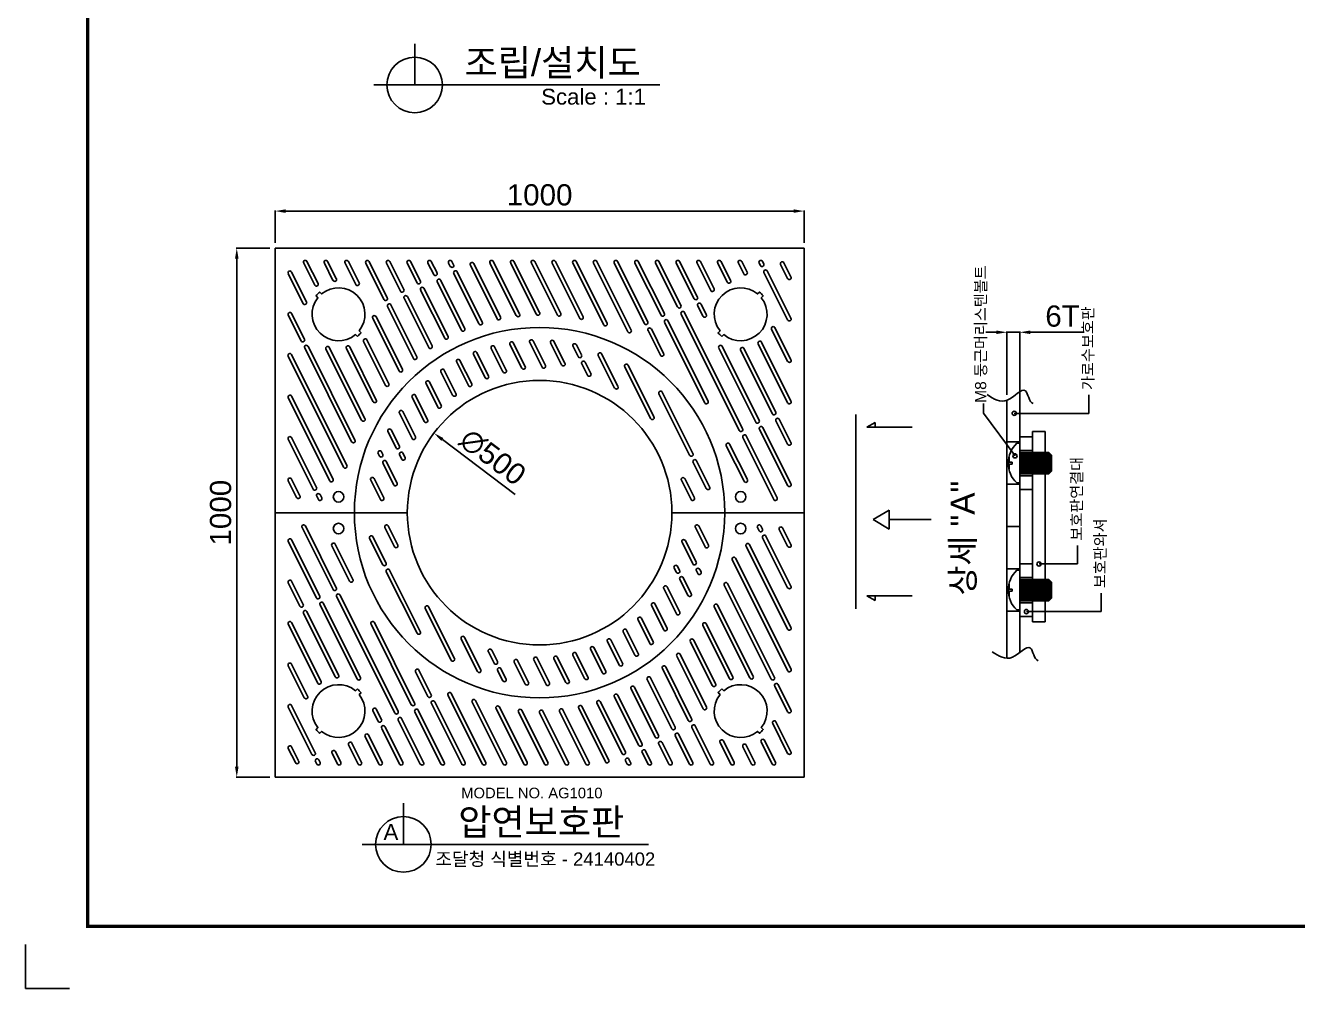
# Model space of a CAD drawing. Header units: millimetres. Extents: x 13624 to 18563, y -11589 to -8096.
# Drawn here: x 13624 to 16028, y -11589 to -9769 of the extents above; entities that cross this region are included whole.
import ezdxf
from ezdxf.enums import TextEntityAlignment as Align

# ---------------------------------------------------------------- set-up
doc = ezdxf.new("R2010")
doc.units = ezdxf.units.MM
for name, color, linetype in [('LAYOUT', 7, 'Continuous'), ('TEXT', 7, 'Continuous'), ('압연강', 40, 'Continuous')]:
    doc.layers.add(name, color=color, linetype=linetype)
doc.styles.get("Standard").update_dxf_attribs({"font": 'arial.ttf'})
doc.dimstyles.new('ISO-25', dxfattribs={"dimtxt": 40, "dimasz": 20, "dimexe": 1.25, "dimexo": 10, "dimgap": 10, "dimtad": 1, "dimdec": 0, "dimtxsty": 'Standard', "dimcen": 2.5, "dimclrd": 3, "dimclre": 3, "dimclrt": 3, "dimadec": 0, "dimazin": 0, "dimtfac": 1, "dimtdec": 0, "dimtmove": 0, "dimatfit": 3, "dimfxl": 0, "dimarcsym": 0})

# ---------------------------------------------------------------- blocks, each defined once
blk = doc.blocks.new('A$C36924EFD')
for p, q in [((0, 45), (0, -45)), ((0, 45), (6, 45)), ((6, -45), (6, 45)), ((0, -45), (6, -45))]:
    blk.add_line(p, q)
blk = doc.blocks.new('*D17')
at = {"color": 3, "lineweight": -2, "transparency": 16777216}
for p, q in [((15459.1, -10348.6), (15439.1, -10348.6)), ((15479.1, -10467.1), (15479.1, -10347.3)), ((15479.1, -10348.6), (15503.1, -10348.6)), ((15503.1, -10467.1), (15503.1, -10347.3)), ((15523.1, -10348.6), (15625.1, -10348.6))]:
    blk.add_line(p, q, dxfattribs=at)
at = {"color": 3, "transparency": 16777216}
for points in [[(15459.1, -10345.2), (15459.1, -10351.9), (15479.1, -10348.6)], [(15523.1, -10345.2), (15523.1, -10351.9), (15503.1, -10348.6)]]:
    blk.add_solid(points, dxfattribs=at)
at = {"layer": 'Defpoints', "color": 0, "transparency": 16777216}
for p in [(15503.1, -10348.6), (15479.1, -10477.1), (15503.1, -10477.1)]:
    blk.add_point(p, dxfattribs=at)
at = {"color": 3, "transparency": 16777216, "insert": (15584.1, -10318.2), "char_height": 40, "attachment_point": 5}
blk.add_mtext('6T', dxfattribs=at)
blk = doc.blocks.new('A$C5731754A')
at = {"color": 1}
for p, q in [((-37.5, 0), (-37.5, 5.7)), ((-37.5, 0), (37.5, 0)), ((-20, 0), (-20, -55)), ((-20, 0), (20, 0)), ((-11.2, 19.7), (-11.2, 20.5)), ((-1.9, 19.7), (-11.2, 19.7)), ((-1.9, 19.7), (-1.9, 14.1)), ((-1.9, 14.1), (1.9, 14.1)), ((1.9, 19.7), (1.9, 14.1)), ((1.9, 19.7), (11.2, 19.7)), ((11.2, 19.7), (11.2, 20.5)), ((20, -55), (20, 0)), ((37.5, 0), (37.5, 5.7)), ((-20, -2.5), (20, -2.5)), ((-20, -5), (20, -5)), ((-20, -7.5), (20, -7.5)), ((-20, -7.5), (20, -7.5)), ((-20, -10), (20, -10)), ((-20, -12.5), (20, -12.5)), ((-20, -12.5), (20, -12.5)), ((-20, -15), (20, -15)), ((-20, -17.5), (20, -17.5)), ((-20, -17.5), (20, -17.5)), ((-20, -20), (20, -20)), ((-20, -22.5), (20, -22.5)), ((-20, -22.5), (20, -22.5)), ((-20, -25), (20, -25)), ((-20, -27.5), (20, -27.5)), ((-20, -27.5), (20, -27.5)), ((-20, -30), (20, -30)), ((-20, -32.5), (20, -32.5)), ((-20, -35), (20, -35)), ((-20, -37.5), (20, -37.5)), ((-20, -40), (20, -40)), ((-20, -42.5), (20, -42.5)), ((-20, -45), (20, -45)), ((-20, -47.5), (20, -47.5)), ((-20, -50), (20, -50)), ((-20, -52.5), (20, -52.5)), ((-15, -60), (-20, -55)), ((-20, -55), (20, -55)), ((-17.5, -57.5), (17.5, -57.5)), ((-15, -60), (15, -60)), ((20, -55), (15, -60))]:
    blk.add_line(p, q, dxfattribs=at)
blk.add_arc((0, -30.4), 52, 43.8928, 136.1072, dxfattribs=at)
blk = doc.blocks.new('*D27')
at = {"color": 3, "lineweight": -2, "transparency": 16777216}
blk.add_line((14549.7, -10654.9), (14411.9, -10551.1), dxfattribs=at)
at = {"color": 3, "transparency": 16777216}
blk.add_solid([(14414, -10548.5), (14409.9, -10553.8), (14396, -10539.1)], dxfattribs=at)
at = {"layer": 'Defpoints', "color": 0, "transparency": 16777216}
for p in [(14396, -10539.1), (14795.4, -10839.9)]:
    blk.add_point(p, dxfattribs=at)
at = {"color": 3, "transparency": 16777216, "insert": (14507.1, -10584.7), "char_height": 40, "attachment_point": 5, "rotation": 323.0199}
blk.add_mtext('∅500', dxfattribs=at)
blk = doc.blocks.new('*D28')
at = {"color": 3, "lineweight": -2, "transparency": 16777216}
for p, q in [((14095.7, -10179.5), (14095.7, -10118.3)), ((14115.7, -10119.5), (15075.7, -10119.5)), ((15095.7, -10179.5), (15095.7, -10118.3))]:
    blk.add_line(p, q, dxfattribs=at)
at = {"color": 3, "transparency": 16777216}
for points in [[(14115.7, -10116.2), (14115.7, -10122.9), (14095.7, -10119.5)], [(15075.7, -10116.2), (15075.7, -10122.9), (15095.7, -10119.5)]]:
    blk.add_solid(points, dxfattribs=at)
at = {"layer": 'Defpoints', "color": 0, "transparency": 16777216}
for p in [(15095.7, -10119.5), (14095.7, -10189.5), (15095.7, -10189.5)]:
    blk.add_point(p, dxfattribs=at)
at = {"color": 3, "transparency": 16777216, "insert": (14595.7, -10089.1), "char_height": 40, "attachment_point": 5}
blk.add_mtext('1000', dxfattribs=at)
blk = doc.blocks.new('*D29')
at = {"color": 3, "lineweight": -2, "transparency": 16777216}
for p, q in [((14085.7, -10189.5), (14022.1, -10189.5)), ((14023.3, -10209.5), (14023.3, -11169.5)), ((14085.7, -11189.5), (14022.1, -11189.5))]:
    blk.add_line(p, q, dxfattribs=at)
at = {"color": 3, "transparency": 16777216}
for points in [[(14020, -10209.5), (14026.7, -10209.5), (14023.3, -10189.5)], [(14020, -11169.5), (14026.7, -11169.5), (14023.3, -11189.5)]]:
    blk.add_solid(points, dxfattribs=at)
at = {"layer": 'Defpoints', "color": 0, "transparency": 16777216}
for p in [(14095.7, -10189.5), (14023.3, -11189.5), (14095.7, -11189.5)]:
    blk.add_point(p, dxfattribs=at)
at = {"color": 3, "transparency": 16777216, "insert": (13992.9, -10689.5), "char_height": 40, "attachment_point": 5, "rotation": 90}
blk.add_mtext('1000', dxfattribs=at)
blk = doc.blocks.new('AG1010')
for p, q in [((13428.1, -10039.9), (12428.1, -10039.9)), ((12428.1, -10039.9), (12428.1, -10539.9)), ((13428.1, -10539.9), (13428.1, -10039.9)), ((12428.1, -10539.9), (12428.1, -11039.9)), ((12428.1, -10539.9), (12678.1, -10539.9)), ((13178.1, -10539.9), (13428.1, -10539.9)), ((13428.1, -11039.9), (13428.1, -10539.9)), ((12428.1, -11039.9), (13428.1, -11039.9))]:
    blk.add_line(p, q)
for points in [[(12583.7, -10206.8, 0.045549), (12590.7, -10199.7), (12587.1, -10196.2, 0.904534), (12516.1, -10126.5), (12512.5, -10123, 0.045549), (12505.5, -10130.2), (12509.1, -10133.7, 0.904534), (12580.1, -10203.3)], [(13272.5, -10206.8, -0.045549), (13265.5, -10199.7), (13269.1, -10196.2, -0.904534), (13340.1, -10126.5), (13343.7, -10123, -0.045549), (13350.7, -10130.2), (13347.1, -10133.7, -0.904534), (13276.1, -10203.3)], [(12583.7, -10873, -0.045549), (12590.7, -10880.2), (12587.1, -10883.7, -0.904534), (12516.1, -10953.3), (12512.5, -10956.8, -0.045549), (12505.5, -10949.7), (12509.1, -10946.2, -0.904534), (12580.1, -10876.5)], [(13272.5, -10873, 0.045549), (13265.5, -10880.2), (13269.1, -10883.7, 0.904534), (13340.1, -10953.3), (13343.7, -10956.8, 0.045549), (13350.7, -10949.7), (13347.1, -10946.2, 0.904534), (13276.1, -10876.5)]]:
    blk.add_lwpolyline(points, format="xyb", close=True)
for centre in [(12548.1, -10509.9), (13308.1, -10509.9), (12548.1, -10569.9), (13308.1, -10569.9)]:
    blk.add_circle(centre, 10)
for radius, start, end in [(350, 0, 180), (250, 0, 180), (350, 180, 0), (250, 180, 0)]:
    blk.add_arc((12928.1, -10539.9), radius, start, end)
at = {"layer": '압연강'}
for p, q in [((12503, -10109.8), (12482.2, -10068.1)), ((12509.3, -10106.7), (12488.4, -10064.9)), ((12537.6, -10100.8), (12521.3, -10068.1)), ((12543.9, -10097.6), (12527.5, -10064.9)), ((12580.7, -10108.7), (12560.4, -10068.1)), ((12587, -10105.6), (12566.7, -10064.9)), ((12634, -10137), (12599.5, -10068.1)), ((12640.3, -10133.8), (12605.8, -10064.9)), ((12665.3, -10121.3), (12638.7, -10068.1)), ((12671.6, -10118.2), (12644.9, -10064.9)), ((12696.6, -10105.7), (12677.8, -10068.1)), ((12702.9, -10102.5), (12684.1, -10064.9)), ((12727.9, -10090), (12716.9, -10068.1)), ((12734.2, -10086.9), (12723.2, -10064.9)), ((12759.2, -10074.4), (12756.1, -10068.1)), ((12765.5, -10071.2), (12762.3, -10064.9)), ((12848, -10173.6), (12797.2, -10072.1)), ((12854.2, -10170.5), (12803.5, -10069)), ((12884.1, -10167.5), (12834.3, -10068.1)), ((12890.3, -10164.4), (12840.6, -10064.9)), ((12921.9, -10165), (12873.5, -10068.1)), ((12928.2, -10161.8), (12879.7, -10064.9)), ((12961.8, -10166.4), (12912.6, -10068.1)), ((12968.1, -10163.3), (12918.9, -10064.9)), ((13004, -10172.7), (12951.7, -10068.1)), ((13010.3, -10169.6), (12958, -10064.9)), ((13049.4, -10185.1), (12990.9, -10068.1)), ((13055.6, -10181.9), (12997.1, -10064.9)), ((13095, -10198.1), (13030, -10068.1)), ((13101.3, -10195), (13036.3, -10064.9)), ((13126.3, -10182.4), (13069.1, -10068.1)), ((13132.6, -10179.3), (13075.4, -10064.9)), ((13157.6, -10166.8), (13108.3, -10068.1)), ((13163.9, -10163.6), (13114.5, -10064.9)), ((13188.9, -10151.1), (13147.4, -10068.1)), ((13195.2, -10148), (13153.6, -10064.9)), ((13220.2, -10135.5), (13186.5, -10068.1)), ((13226.5, -10132.3), (13192.8, -10064.9)), ((13251.5, -10119.8), (13225.6, -10068.1)), ((13257.8, -10116.7), (13231.9, -10064.9)), ((13282.8, -10104.2), (13264.8, -10068.1)), ((13289.1, -10101), (13271, -10064.9)), ((13314.1, -10088.5), (13303.9, -10068.1)), ((13320.4, -10085.4), (13310.2, -10064.9)), ((13345.4, -10072.9), (13343, -10068.1)), ((13351.7, -10069.7), (13349.3, -10064.9)), ((13396.8, -10097.4), (13383.5, -10070.6)), ((13403.1, -10094.2), (13389.7, -10067.5)), ((12481.2, -10144.5), (12453.1, -10088.2)), ((12487.5, -10141.4), (12459.4, -10085.1)), ((12813.5, -10182.9), (12765.9, -10087.8)), ((12819.7, -10179.7), (12772.2, -10084.6)), ((13396.8, -10175.6), (13352.2, -10086.3)), ((13403.1, -10172.5), (13358.4, -10083.1)), ((12748.9, -10210.3), (12703.3, -10119.1)), ((12755.2, -10207.2), (12709.6, -10115.9)), ((12780.5, -10195.2), (12734.6, -10103.4)), ((12786.8, -10192.1), (12740.9, -10100.3)), ((12718.6, -10227.9), (12672, -10134.7)), ((12724.9, -10224.8), (12678.3, -10131.6)), ((13243.1, -10165.6), (13233.2, -10145.8)), ((12477.5, -10215.2), (12453.1, -10166.5)), ((12483.7, -10212.1), (12459.4, -10163.3)), ((12668.7, -10269.1), (12618.9, -10169.4)), ((12689.8, -10248.5), (12640.7, -10150.4)), ((12696, -10245.4), (12647, -10147.3)), ((13305.6, -10384.4), (13195.6, -10164.5)), ((13311.8, -10381.3), (13201.9, -10161.4)), ((13236.8, -10168.7), (13226.9, -10148.9)), ((12662.5, -10272.2), (12612.6, -10172.5)), ((13162.5, -10239.2), (13139.3, -10192.7)), ((13240.4, -10332.3), (13164.3, -10180.2)), ((13246.6, -10329.2), (13170.6, -10177.1)), ((13396.8, -10253.9), (13366.6, -10193.3)), ((13403.1, -10250.8), (13372.8, -10190.2)), ((12636.9, -10299.3), (12595.5, -10216.4)), ((12643.2, -10296.1), (12601.7, -10213.3)), ((12932.8, -10265), (12909.5, -10218.3)), ((12939, -10261.8), (12915.7, -10215.2)), ((12976, -10257.6), (12955.3, -10216.1)), ((13156.3, -10242.3), (13133, -10195.8)), ((13403.1, -10329), (13347.4, -10217.7)), ((12563.9, -10450.6), (12459.1, -10241.2)), ((12572.8, -10405.9), (12484.2, -10228.6)), ((12579.1, -10402.8), (12490.4, -10225.5)), ((12591.6, -10365.3), (12524.3, -10230.6)), ((12597.9, -10362.2), (12530.6, -10227.5)), ((12613.2, -10330.1), (12562.9, -10229.5)), ((12619.4, -10327), (12569.2, -10226.4)), ((12825.3, -10284.8), (12803.2, -10240.5)), ((12831.6, -10281.7), (12809.4, -10237.4)), ((12858.9, -10273.8), (12836.7, -10229.4)), ((12865.2, -10270.6), (12843, -10226.3)), ((12894.7, -10267), (12872.1, -10221.9)), ((12900.9, -10263.8), (12878.4, -10218.7)), ((12969.8, -10260.7), (12949, -10219.2)), ((13001.1, -10245), (12991.4, -10225.6)), ((13007.4, -10241.9), (12997.6, -10222.4)), ((13076.1, -10301.1), (13045.4, -10239.7)), ((13336.9, -10368.8), (13266.8, -10228.7)), ((13343.1, -10365.6), (13273.1, -10225.5)), ((13368.2, -10353.1), (13308, -10232.8)), ((13374.4, -10350), (13314.3, -10229.6)), ((13396.8, -10332.2), (13341.2, -10220.9)), ((12557.6, -10453.8), (12452.9, -10244.3)), ((12793.7, -10299.8), (12771.4, -10255.2)), ((12799.9, -10296.6), (12777.6, -10252.1)), ((13018.7, -10280.3), (13007.8, -10258.5)), ((13025, -10277.1), (13014.1, -10255.3)), ((13069.8, -10304.3), (13039.1, -10242.8)), ((13137.9, -10362.1), (13089, -10264.3)), ((13144.2, -10359), (13095.3, -10261.2)), ((12763.7, -10318.1), (12741.5, -10273.8)), ((12769.9, -10314.9), (12747.8, -10270.7)), ((12735.8, -10340.5), (12713.5, -10295.9)), ((12742.1, -10337.4), (12719.7, -10292.7)), ((13217.9, -10428.2), (13159.8, -10312)), ((12531.5, -10479.8), (12453.1, -10323)), ((12537.8, -10476.7), (12459.4, -10319.9)), ((12710.1, -10367.5), (12687.2, -10321.7)), ((12716.4, -10364.4), (12693.5, -10318.6)), ((13211.7, -10431.4), (13153.5, -10315.2)), ((12687.1, -10399.7), (12663.1, -10351.7)), ((12693.4, -10396.6), (12669.4, -10348.6)), ((12656.7, -10417.2), (12641.5, -10386.7)), ((12663, -10414.1), (12647.7, -10383.6)), ((13396.8, -10488.7), (13343.6, -10382.2)), ((13403.1, -10485.6), (13349.8, -10379)), ((13396.8, -10410.4), (13374.9, -10366.5)), ((13403.1, -10407.3), (13381.1, -10363.4)), ((12500.2, -10495.5), (12453.1, -10401.2)), ((12506.5, -10492.3), (12459.4, -10398.1)), ((13320.8, -10477.5), (13287.2, -10410.4)), ((13370.8, -10514.9), (13312.3, -10397.8)), ((13377.1, -10511.8), (13318.5, -10394.7)), ((12625.4, -10432.9), (12623, -10428)), ((12631.7, -10429.7), (12629.2, -10424.8)), ((12667.4, -10438.6), (12663.4, -10430.6)), ((12673.7, -10435.5), (12669.7, -10427.5)), ((13314.5, -10480.6), (13281, -10413.5)), ((12652.6, -10487.2), (12632.1, -10446.3)), ((12658.8, -10484), (12638.4, -10443.2)), ((13243.2, -10494.4), (13218.4, -10444.8)), ((13249.4, -10491.3), (13224.6, -10441.7)), ((12468.9, -10511.1), (12453.1, -10479.5)), ((12475.2, -10508), (12459.4, -10476.4)), ((12627.3, -10514.9), (12609, -10478.3)), ((12633.6, -10511.8), (12615.3, -10475.1)), ((13214.3, -10514.9), (13196.2, -10478.7)), ((13220.6, -10511.8), (13202.5, -10475.6)), ((12516.2, -10511.8), (12513.2, -10505.8)), ((12509.9, -10514.9), (12506.9, -10508.9)), ((12479.1, -10568.1), (12537.7, -10685.1)), ((12485.4, -10564.9), (12543.9, -10682)), ((12635.6, -10568.1), (12653.7, -10604.2)), ((12641.9, -10564.9), (12660, -10601.1)), ((13222.6, -10568.1), (13240.9, -10604.7)), ((13228.9, -10564.9), (13247.2, -10601.6)), ((13340, -10568.1), (13343, -10574.1)), ((13346.3, -10564.9), (13349.3, -10570.9)), ((13381, -10571.8), (13396.8, -10603.5)), ((13387.3, -10568.7), (13403.1, -10600.3)), ((12453.1, -10594.3), (12506.4, -10700.8)), ((12459.4, -10591.2), (12512.6, -10697.7)), ((12535.4, -10602.4), (12569, -10669.5)), ((12541.7, -10599.2), (12575.2, -10666.4)), ((12606.8, -10588.6), (12631.6, -10638.2)), ((12613, -10585.4), (12637.8, -10635.1)), ((13197.4, -10595.8), (13217.8, -10636.7)), ((13203.6, -10592.7), (13224.1, -10633.6)), ((13318.4, -10603.1), (13396.8, -10760)), ((13324.7, -10600), (13403.1, -10756.9)), ((13349.7, -10587.5), (13396.8, -10681.7)), ((13356, -10584.4), (13403.1, -10678.6)), ((13298.6, -10626.1), (13403.3, -10835.5)), ((12644.5, -10648.5), (12702.6, -10764.7)), ((13182.5, -10644.4), (13186.5, -10652.3)), ((13188.8, -10641.2), (13192.7, -10649.2)), ((13224.5, -10650.1), (13226.9, -10655)), ((13230.8, -10647), (13233.2, -10651.9)), ((13292.3, -10629.2), (13397, -10838.7)), ((12453.1, -10672.5), (12475, -10716.4)), ((12459.4, -10669.4), (12481.3, -10713.3)), ((12638.3, -10651.6), (12696.4, -10767.8)), ((13193.2, -10665.8), (13208.5, -10696.3)), ((13199.5, -10662.6), (13214.7, -10693.1)), ((13283.4, -10673.9), (13372, -10851.2)), ((12544.4, -10698.6), (12654.3, -10918.4)), ((12550.6, -10695.4), (12660.6, -10915.3)), ((13162.8, -10683.2), (13186.8, -10731.2)), ((13169.1, -10680.1), (13193.1, -10728.1)), ((13277.1, -10677.1), (13365.7, -10854.3)), ((12513.1, -10714.2), (12583.1, -10854.3)), ((12519.3, -10711.1), (12589.4, -10851.2)), ((12712, -10720.8), (12760.9, -10818.6)), ((12718.3, -10717.7), (12767.2, -10815.5)), ((13139.8, -10715.5), (13162.7, -10761.3)), ((13146, -10712.3), (13168.9, -10758.1)), ((13258.3, -10717.7), (13325.6, -10852.3)), ((13264.5, -10714.6), (13331.9, -10849.2)), ((12481.8, -10729.9), (12541.9, -10850.2)), ((12488, -10726.7), (12548.2, -10847.1)), ((12615.8, -10747.5), (12691.9, -10899.7)), ((13114.1, -10742.4), (13136.5, -10787.1)), ((13120.4, -10739.3), (13142.7, -10784)), ((12453.1, -10750.8), (12508.7, -10862.1)), ((12459.4, -10747.7), (12515, -10859)), ((12609.5, -10750.7), (12685.6, -10902.8)), ((13086.2, -10764.9), (13108.4, -10809.2)), ((13092.5, -10761.8), (13114.6, -10806.1)), ((13236.8, -10752.9), (13287, -10853.4)), ((13243, -10749.8), (13293.3, -10850.3)), ((12780.1, -10778.7), (12810.8, -10840.2)), ((12786.4, -10775.6), (12817.1, -10837)), ((13030.9, -10795), (13053, -10839.3)), ((13056.3, -10783.2), (13078.5, -10827.8)), ((13062.5, -10780.1), (13084.8, -10824.6)), ((13213, -10783.7), (13254.4, -10866.5)), ((13219.3, -10780.6), (13260.7, -10863.4)), ((12831.2, -10802.7), (12842.1, -10824.5)), ((12837.5, -10799.6), (12848.4, -10821.4)), ((12886.4, -10819.2), (12907.2, -10860.7)), ((12917.1, -10818), (12940.5, -10864.7)), ((12923.4, -10814.9), (12946.7, -10861.6)), ((12955.3, -10816), (12977.8, -10861.1)), ((12961.5, -10812.9), (12984.1, -10858)), ((12991, -10809.2), (13013.2, -10853.6)), ((12997.3, -10806.1), (13019.4, -10850.5)), ((13024.6, -10798.1), (13046.8, -10842.5)), ((13187.4, -10810.8), (13237.3, -10910.5)), ((13193.7, -10807.6), (13243.5, -10907.3)), ((12453.1, -10829.1), (12483.4, -10889.6)), ((12459.4, -10825.9), (12489.6, -10886.5)), ((12693.7, -10840.7), (12716.9, -10887.1)), ((12699.9, -10837.5), (12723.2, -10884)), ((12848.8, -10837.9), (12858.6, -10857.4)), ((12855.1, -10834.8), (12864.8, -10854.3)), ((12880.1, -10822.3), (12900.9, -10863.8)), ((13160.2, -10834.5), (13209.2, -10932.6)), ((13166.4, -10831.4), (13215.5, -10929.5)), ((13131.3, -10855.1), (13177.9, -10948.2)), ((13137.6, -10851.9), (13184.2, -10945.1)), ((13372.4, -10867.7), (13396.8, -10916.5)), ((13378.7, -10864.6), (13403.1, -10913.4)), ((12754.9, -10884.9), (12819.9, -11014.9)), ((12761.2, -10881.8), (12826.2, -11011.8)), ((13069.4, -10887.8), (13115.3, -10979.5)), ((13075.7, -10884.7), (13121.6, -10976.4)), ((13101, -10872.7), (13146.6, -10963.9)), ((13107.3, -10869.6), (13152.9, -10960.8)), ((12453.1, -10907.3), (12497.8, -10996.7)), ((12459.4, -10904.2), (12504, -10993.6)), ((12613.1, -10914.3), (12623, -10934.1)), ((12619.4, -10911.1), (12629.3, -10931)), ((12698.6, -10913.1), (12747.9, -11011.8)), ((12723.6, -10900.5), (12780.8, -11014.9)), ((12729.9, -10897.4), (12787.1, -11011.8)), ((12800.6, -10897.9), (12859.1, -11014.9)), ((12806.8, -10894.8), (12865.3, -11011.8)), ((12845.9, -10910.3), (12898.2, -11014.9)), ((12852.1, -10907.1), (12904.5, -11011.8)), ((12894.4, -10913.4), (12943.6, -11011.8)), ((12934.3, -10914.9), (12982.7, -11011.8)), ((12965.9, -10915.5), (13015.6, -11014.9)), ((12972.1, -10912.3), (13021.9, -11011.8)), ((13002, -10909.4), (13052.7, -11010.9)), ((13008.2, -10906.3), (13059, -11007.7)), ((13036.5, -10900.1), (13084, -10995.2)), ((13042.7, -10897), (13090.3, -10992.1)), ((12661, -10931.8), (12702.5, -11014.9)), ((12667.3, -10928.7), (12708.8, -11011.8)), ((12692.3, -10916.2), (12741.7, -11014.9)), ((12888.1, -10916.5), (12937.3, -11014.9)), ((12928, -10918), (12976.5, -11014.9)), ((13368.7, -10938.5), (13396.8, -10994.8)), ((13374.9, -10935.3), (13403.1, -10991.6)), ((12598.4, -10963.2), (12624.3, -11014.9)), ((12604.7, -10960), (12630.5, -11011.8)), ((12629.7, -10947.5), (12663.4, -11014.9)), ((12636, -10944.4), (12669.7, -11011.8)), ((13184.6, -10961.7), (13211.3, -11014.9)), ((13190.9, -10958.5), (13217.5, -11011.8)), ((13215.9, -10946), (13250.4, -11014.9)), ((13222.2, -10942.9), (13256.6, -11011.8)), ((12453.1, -10985.6), (12466.5, -11012.3)), ((12459.4, -10982.5), (12472.7, -11009.2)), ((12567.1, -10978.8), (12585.2, -11014.9)), ((12573.4, -10975.7), (12591.4, -11011.8)), ((13153.3, -10977.3), (13172.1, -11014.9)), ((13159.6, -10974.2), (13178.4, -11011.8)), ((13269.2, -10974.3), (13289.5, -11014.9)), ((13275.4, -10971.1), (13295.8, -11011.8)), ((13312.3, -10982.2), (13328.6, -11014.9)), ((13318.5, -10979.1), (13334.9, -11011.8)), ((13346.9, -10973.2), (13367.8, -11014.9)), ((13353.2, -10970), (13374, -11011.8)), ((12504.5, -11010.1), (12506.9, -11014.9)), ((12510.7, -11007), (12513.2, -11011.8)), ((12535.8, -10994.5), (12546, -11014.9)), ((12542.1, -10991.3), (12552.3, -11011.8)), ((13090.7, -11008.6), (13093.9, -11014.9)), ((13097, -11005.5), (13100.1, -11011.8)), ((13122, -10993), (13133, -11014.9)), ((13128.3, -10989.8), (13139.2, -11011.8))]:
    blk.add_line(p, q, dxfattribs=at)
for centre, start, end in [((12485.3, -10066.5), 26.5651, 206.5651), ((12524.4, -10066.5), 26.5651, 206.5651), ((12563.5, -10066.5), 26.5651, 206.5651), ((12602.7, -10066.5), 26.5651, 206.5651), ((12641.8, -10066.5), 26.5651, 206.5651), ((12680.9, -10066.5), 26.5651, 206.5651), ((12720.1, -10066.5), 26.5651, 206.5651), ((12759.2, -10066.5), 26.5651, 206.5651), ((12762.4, -10072.8), 206.5651, 26.5651), ((12800.4, -10070.6), 26.5651, 206.5651), ((12837.5, -10066.5), 26.5651, 206.5651), ((12876.6, -10066.5), 26.5651, 206.5651), ((12915.7, -10066.5), 26.5651, 206.5651), ((12954.9, -10066.5), 26.5651, 206.5651), ((12994, -10066.5), 26.5651, 206.5651), ((13033.1, -10066.5), 26.5651, 206.5651), ((13072.3, -10066.5), 26.5651, 206.5651), ((13111.4, -10066.5), 26.5651, 206.5651), ((13150.5, -10066.5), 26.5651, 206.5651), ((13189.6, -10066.5), 26.5651, 206.5651), ((13228.8, -10066.5), 26.5651, 206.5651), ((13267.9, -10066.5), 26.5651, 206.5651), ((13307, -10066.5), 26.5651, 206.5651), ((13346.2, -10066.5), 26.5651, 206.5651), ((13348.6, -10071.3), 206.5651, 26.5651), ((13386.6, -10069.1), 26.5651, 206.5651), ((12456.2, -10086.6), 26.5651, 206.5651), ((12540.8, -10099.2), 206.5651, 26.5651), ((12731, -10088.4), 206.5651, 26.5651), ((12737.8, -10101.9), 26.5651, 206.5651), ((12769.1, -10086.2), 26.5651, 206.5651), ((13317.3, -10086.9), 206.5651, 26.5651), ((13355.3, -10084.7), 26.5651, 206.5651), ((13400, -10095.8), 206.5651, 26.5651), ((12506.2, -10108.2), 206.5651, 26.5651), ((12583.9, -10107.2), 206.5651, 26.5651), ((12668.4, -10119.7), 206.5651, 26.5651), ((12699.7, -10104.1), 206.5651, 26.5651), ((12706.5, -10117.5), 26.5651, 206.5651), ((13254.7, -10118.3), 206.5651, 26.5651), ((13286, -10102.6), 206.5651, 26.5651), ((12484.4, -10142.9), 206.5651, 26.5651), ((12637.1, -10135.4), 206.5651, 26.5651), ((12643.8, -10148.8), 26.5651, 206.5651), ((12675.1, -10133.2), 26.5651, 206.5651), ((13223.4, -10133.9), 206.5651, 26.5651), ((13230.1, -10147.3), 26.5651, 206.5651), ((12456.2, -10164.9), 26.5651, 206.5651), ((12615.8, -10171), 26.5651, 206.5651), ((12851.1, -10172), 206.5651, 26.5651), ((12887.2, -10166), 206.5651, 26.5651), ((12925.1, -10163.4), 206.5651, 26.5651), ((12964.9, -10164.9), 206.5651, 26.5651), ((13007.2, -10171.1), 206.5651, 26.5651), ((13160.7, -10165.2), 206.5651, 26.5651), ((13192, -10149.6), 206.5651, 26.5651), ((13198.8, -10163), 26.5651, 206.5651), ((13240, -10167.1), 206.5651, 26.5651), ((12783.6, -10193.6), 206.5651, 26.5651), ((12816.6, -10181.3), 206.5651, 26.5651), ((13052.5, -10183.5), 206.5651, 26.5651), ((13129.4, -10180.9), 206.5651, 26.5651), ((13136.1, -10194.3), 26.5651, 206.5651), ((13167.5, -10178.6), 26.5651, 206.5651), ((13369.7, -10191.8), 26.5651, 206.5651), ((13400, -10174.1), 206.5651, 26.5651), ((12480.6, -10213.7), 206.5651, 26.5651), ((12598.6, -10214.9), 26.5651, 206.5651), ((12752.1, -10208.7), 206.5651, 26.5651), ((12875.2, -10220.3), 26.5651, 206.5651), ((12912.6, -10216.7), 26.5651, 206.5651), ((12952.2, -10217.6), 26.5651, 206.5651), ((13098.1, -10196.5), 206.5651, 26.5651), ((13344.3, -10219.3), 26.5651, 206.5651), ((12456, -10242.7), 26.5651, 206.5651), ((12487.3, -10227.1), 26.5651, 206.5651), ((12527.5, -10229.1), 26.5651, 206.5651), ((12566, -10228), 26.5651, 206.5651), ((12721.7, -10226.3), 206.5651, 26.5651), ((12806.3, -10238.9), 26.5651, 206.5651), ((12839.9, -10227.8), 26.5651, 206.5651), ((12994.5, -10224), 26.5651, 206.5651), ((13004.2, -10243.5), 206.5651, 26.5651), ((13042.2, -10241.2), 26.5651, 206.5651), ((13159.4, -10240.8), 206.5651, 26.5651), ((13270, -10227.1), 26.5651, 206.5651), ((13311.1, -10231.2), 26.5651, 206.5651), ((12692.9, -10246.9), 206.5651, 26.5651), ((12774.5, -10253.6), 26.5651, 206.5651), ((12897.8, -10265.4), 206.5651, 26.5651), ((12935.9, -10263.4), 206.5651, 26.5651), ((12972.9, -10259.1), 206.5651, 26.5651), ((13010.9, -10256.9), 26.5651, 206.5651), ((13092.1, -10262.8), 26.5651, 206.5651), ((13400, -10252.3), 206.5651, 26.5651), ((12665.6, -10270.6), 206.5651, 26.5651), ((12744.7, -10272.2), 26.5651, 206.5651), ((12828.5, -10283.3), 206.5651, 26.5651), ((12862.1, -10272.2), 206.5651, 26.5651), ((13021.8, -10278.7), 206.5651, 26.5651), ((12640, -10297.7), 206.5651, 26.5651), ((12716.6, -10294.3), 26.5651, 206.5651), ((12796.8, -10298.2), 206.5651, 26.5651), ((13073, -10302.7), 206.5651, 26.5651), ((13156.7, -10313.6), 26.5651, 206.5651), ((12456.2, -10321.4), 26.5651, 206.5651), ((12616.3, -10328.5), 206.5651, 26.5651), ((12690.4, -10320.1), 26.5651, 206.5651), ((12738.9, -10339), 206.5651, 26.5651), ((12766.8, -10316.5), 206.5651, 26.5651), ((13243.5, -10330.7), 206.5651, 26.5651), ((13400, -10330.6), 206.5651, 26.5651), ((12594.8, -10363.7), 206.5651, 26.5651), ((12666.3, -10350.2), 26.5651, 206.5651), ((13141, -10360.6), 206.5651, 26.5651), ((13371.3, -10351.5), 206.5651, 26.5651), ((13378, -10365), 26.5651, 206.5651), ((12644.6, -10385.1), 26.5651, 206.5651), ((12713.3, -10365.9), 206.5651, 26.5651), ((13308.7, -10382.9), 206.5651, 26.5651), ((13340, -10367.2), 206.5651, 26.5651), ((13346.7, -10380.6), 26.5651, 206.5651), ((12456.2, -10399.7), 26.5651, 206.5651), ((12575.9, -10404.3), 206.5651, 26.5651), ((12690.3, -10398.2), 206.5651, 26.5651), ((13284.1, -10411.9), 26.5651, 206.5651), ((13315.4, -10396.3), 26.5651, 206.5651), ((13400, -10408.9), 206.5651, 26.5651), ((12626.1, -10426.4), 26.5651, 206.5651), ((12628.6, -10431.3), 206.5651, 26.5651), ((12659.9, -10415.7), 206.5651, 26.5651), ((12666.6, -10429.1), 26.5651, 206.5651), ((13214.8, -10429.8), 206.5651, 26.5651), ((12560.7, -10452.2), 206.5651, 26.5651), ((12635.3, -10444.7), 26.5651, 206.5651), ((12670.6, -10437.1), 206.5651, 26.5651), ((13221.5, -10443.2), 26.5651, 206.5651), ((12456.2, -10477.9), 26.5651, 206.5651), ((12534.6, -10478.3), 206.5651, 26.5651), ((12612.1, -10476.7), 26.5651, 206.5651), ((13199.3, -10477.2), 26.5651, 206.5651), ((13317.7, -10479.1), 206.5651, 26.5651), ((12503.3, -10493.9), 206.5651, 26.5651), ((12510, -10507.3), 26.5651, 206.5651), ((12655.7, -10485.6), 206.5651, 26.5651), ((13246.3, -10492.9), 206.5651, 26.5651), ((13400, -10487.1), 206.5651, 26.5651), ((12472, -10509.6), 206.5651, 26.5651), ((12513.1, -10513.4), 206.5651, 26.5651), ((12630.5, -10513.4), 206.5651, 26.5651), ((13217.4, -10513.4), 206.5651, 26.5651), ((13373.9, -10513.4), 206.5651, 26.5651), ((12482.2, -10566.5), 26.5651, 206.5651), ((12638.8, -10566.5), 26.5651, 206.5651), ((13225.7, -10566.5), 26.5651, 206.5651), ((13343.1, -10566.5), 26.5651, 206.5651), ((13346.1, -10572.5), 206.5651, 26.5651), ((13384.2, -10570.3), 26.5651, 206.5651), ((12456.2, -10592.7), 26.5651, 206.5651), ((12538.5, -10600.8), 26.5651, 206.5651), ((12609.9, -10587), 26.5651, 206.5651), ((12656.9, -10602.7), 206.5651, 26.5651), ((13200.5, -10594.3), 26.5651, 206.5651), ((13244.1, -10603.1), 206.5651, 26.5651), ((13321.5, -10601.6), 26.5651, 206.5651), ((13352.8, -10585.9), 26.5651, 206.5651), ((13400, -10601.9), 206.5651, 26.5651), ((13295.4, -10627.6), 26.5651, 206.5651), ((12634.7, -10636.6), 206.5651, 26.5651), ((12641.4, -10650), 26.5651, 206.5651), ((13185.6, -10642.8), 26.5651, 206.5651), ((13189.6, -10650.8), 206.5651, 26.5651), ((13220.9, -10635.1), 206.5651, 26.5651), ((13227.6, -10648.5), 26.5651, 206.5651), ((12456.2, -10671), 26.5651, 206.5651), ((12572.1, -10667.9), 206.5651, 26.5651), ((13196.3, -10664.2), 26.5651, 206.5651), ((13230.1, -10653.4), 206.5651, 26.5651), ((13280.2, -10675.5), 26.5651, 206.5651), ((12509.5, -10699.2), 206.5651, 26.5651), ((12540.8, -10683.6), 206.5651, 26.5651), ((12547.5, -10697), 26.5651, 206.5651), ((13165.9, -10681.7), 26.5651, 206.5651), ((13211.6, -10694.7), 206.5651, 26.5651), ((13400, -10680.2), 206.5651, 26.5651), ((12478.2, -10714.9), 206.5651, 26.5651), ((12516.2, -10712.6), 26.5651, 206.5651), ((12715.2, -10719.3), 26.5651, 206.5651), ((13142.9, -10713.9), 26.5651, 206.5651), ((13261.4, -10716.1), 26.5651, 206.5651), ((12456.2, -10749.2), 26.5651, 206.5651), ((12484.9, -10728.3), 26.5651, 206.5651), ((12612.7, -10749.1), 26.5651, 206.5651), ((13117.3, -10740.9), 26.5651, 206.5651), ((13189.9, -10729.7), 206.5651, 26.5651), ((12699.5, -10766.3), 206.5651, 26.5651), ((13089.4, -10763.3), 26.5651, 206.5651), ((13165.8, -10759.7), 206.5651, 26.5651), ((13239.9, -10751.3), 26.5651, 206.5651), ((13400, -10758.4), 206.5651, 26.5651), ((12783.2, -10777.1), 26.5651, 206.5651), ((13027.7, -10796.6), 26.5651, 206.5651), ((13059.4, -10781.7), 26.5651, 206.5651), ((13139.6, -10785.5), 206.5651, 26.5651), ((13216.2, -10782.1), 26.5651, 206.5651), ((12764.1, -10817.1), 206.5651, 26.5651), ((12834.3, -10801.1), 26.5651, 206.5651), ((12883.3, -10820.7), 26.5651, 206.5651), ((12920.3, -10816.4), 26.5651, 206.5651), ((12958.4, -10814.4), 26.5651, 206.5651), ((12994.1, -10807.6), 26.5651, 206.5651), ((13111.5, -10807.6), 206.5651, 26.5651), ((13190.6, -10809.2), 26.5651, 206.5651), ((12456.2, -10827.5), 26.5651, 206.5651), ((12696.8, -10839.1), 26.5651, 206.5651), ((12814, -10838.6), 206.5651, 26.5651), ((12845.3, -10823), 206.5651, 26.5651), ((12852, -10836.4), 26.5651, 206.5651), ((13049.9, -10840.9), 206.5651, 26.5651), ((13081.7, -10826.2), 206.5651, 26.5651), ((13163.3, -10832.9), 26.5651, 206.5651), ((13400.2, -10837.1), 206.5651, 26.5651), ((12511.9, -10860.5), 206.5651, 26.5651), ((12545.1, -10848.6), 206.5651, 26.5651), ((12586.2, -10852.7), 206.5651, 26.5651), ((12861.7, -10855.8), 206.5651, 26.5651), ((12904, -10862.2), 206.5651, 26.5651), ((12943.6, -10863.1), 206.5651, 26.5651), ((12980.9, -10859.5), 206.5651, 26.5651), ((13016.3, -10852), 206.5651, 26.5651), ((13104.1, -10871.1), 26.5651, 206.5651), ((13134.5, -10853.5), 26.5651, 206.5651), ((13257.6, -10865), 206.5651, 26.5651), ((13290.2, -10851.9), 206.5651, 26.5651), ((13328.7, -10850.8), 206.5651, 26.5651), ((13368.9, -10852.8), 206.5651, 26.5651), ((13375.6, -10866.2), 26.5651, 206.5651), ((12486.5, -10888.1), 206.5651, 26.5651), ((12720, -10885.6), 206.5651, 26.5651), ((12758.1, -10883.3), 26.5651, 206.5651), ((13072.6, -10886.2), 26.5651, 206.5651), ((12456.2, -10905.8), 26.5651, 206.5651), ((12616.2, -10912.7), 26.5651, 206.5651), ((12657.4, -10916.9), 206.5651, 26.5651), ((12688.7, -10901.2), 206.5651, 26.5651), ((12695.4, -10914.6), 26.5651, 206.5651), ((12726.7, -10899), 26.5651, 206.5651), ((12803.7, -10896.3), 26.5651, 206.5651), ((12849, -10908.7), 26.5651, 206.5651), ((12891.3, -10915), 26.5651, 206.5651), ((12931.1, -10916.4), 26.5651, 206.5651), ((12969, -10913.9), 26.5651, 206.5651), ((13005.1, -10907.8), 26.5651, 206.5651), ((13039.6, -10898.5), 26.5651, 206.5651), ((13240.4, -10908.9), 206.5651, 26.5651), ((13400, -10914.9), 206.5651, 26.5651), ((12626.1, -10932.5), 206.5651, 26.5651), ((12664.1, -10930.3), 26.5651, 206.5651), ((13212.3, -10931), 206.5651, 26.5651), ((13371.8, -10936.9), 26.5651, 206.5651), ((12601.5, -10961.6), 26.5651, 206.5651), ((12632.8, -10945.9), 26.5651, 206.5651), ((13149.7, -10962.3), 206.5651, 26.5651), ((13181, -10946.7), 206.5651, 26.5651), ((13187.8, -10960.1), 26.5651, 206.5651), ((13219.1, -10944.4), 26.5651, 206.5651), ((12456.2, -10984), 26.5651, 206.5651), ((12570.2, -10977.2), 26.5651, 206.5651), ((13118.4, -10978), 206.5651, 26.5651), ((13125.1, -10991.4), 26.5651, 206.5651), ((13156.4, -10975.7), 26.5651, 206.5651), ((13272.3, -10972.7), 26.5651, 206.5651), ((13315.4, -10980.6), 26.5651, 206.5651), ((13350, -10971.6), 26.5651, 206.5651), ((12469.6, -11010.8), 206.5651, 26.5651), ((12500.9, -10995.1), 206.5651, 26.5651), ((12507.6, -11008.5), 26.5651, 206.5651), ((12510, -11013.4), 206.5651, 26.5651), ((12538.9, -10992.9), 26.5651, 206.5651), ((12549.2, -11013.4), 206.5651, 26.5651), ((12588.3, -11013.4), 206.5651, 26.5651), ((12627.4, -11013.4), 206.5651, 26.5651), ((12666.5, -11013.4), 206.5651, 26.5651), ((12705.7, -11013.4), 206.5651, 26.5651), ((12744.8, -11013.4), 206.5651, 26.5651), ((12783.9, -11013.4), 206.5651, 26.5651), ((12823.1, -11013.4), 206.5651, 26.5651), ((12862.2, -11013.4), 206.5651, 26.5651), ((12901.3, -11013.4), 206.5651, 26.5651), ((12940.5, -11013.4), 206.5651, 26.5651), ((12979.6, -11013.4), 206.5651, 26.5651), ((13018.7, -11013.4), 206.5651, 26.5651), ((13055.8, -11009.3), 206.5651, 26.5651), ((13087.1, -10993.6), 206.5651, 26.5651), ((13093.8, -11007.1), 26.5651, 206.5651), ((13097, -11013.4), 206.5651, 26.5651), ((13136.1, -11013.4), 206.5651, 26.5651), ((13175.3, -11013.4), 206.5651, 26.5651), ((13214.4, -11013.4), 206.5651, 26.5651), ((13253.5, -11013.4), 206.5651, 26.5651), ((13292.6, -11013.4), 206.5651, 26.5651), ((13331.8, -11013.4), 206.5651, 26.5651), ((13370.9, -11013.4), 206.5651, 26.5651), ((13400, -10993.2), 206.5651, 26.5651)]:
    blk.add_arc(centre, 3.5, start, end, dxfattribs=at)

msp = doc.modelspace()

# ---------------------------------------------------------------- linework, layer by layer
for p, q in [((14359.6, -9881.2), (14359.6, -9803.6)), ((14822.7, -9881.2), (14282.1, -9881.2)), ((14095.7, -10189.5), (15095.7, -10189.5)), ((15479.1, -10477.1), (15479.1, -10964.7)), ((15503.1, -10461), (15503.1, -10953.9)), ((15633.9, -10501.8), (15633.9, -10467)), ((15193.3, -10503.7), (15193.3, -10871.3)), ((15434.8, -10501.4), (15434.8, -10483.2)), ((15494.3, -10582.1), (15434.8, -10501.4)), ((15492.8, -10501.8), (15633.9, -10501.8)), ((15214, -10528.2), (15230, -10519.2)), ((15299.6, -10528.2), (15214, -10528.2)), ((15230, -10519.2), (15230, -10528.2)), ((15527.1, -10545.9), (15503.1, -10545.9)), ((15527.1, -10545.9), (15527.1, -10645.9)), ((15527.1, -10645.9), (15503.1, -10645.9)), ((15226.4, -10702.6), (15256.5, -10684.8)), ((15256.5, -10720.4), (15256.5, -10684.8)), ((15226.4, -10702.6), (15256.5, -10720.4)), ((15335.9, -10702.6), (15256.5, -10702.6)), ((15479.1, -10715.9), (15503.1, -10715.9)), ((15612.5, -10786.5), (15612.5, -10751.7)), ((15527.1, -10785.9), (15503.1, -10785.9)), ((15527.1, -10785.9), (15527.1, -10885.9)), ((15539.6, -10786.5), (15612.5, -10786.5)), ((15657, -10876.4), (15657, -10841.6)), ((15299.6, -10846.8), (15214, -10846.8)), ((15214, -10846.8), (15230, -10855.7)), ((15230, -10855.7), (15230, -10846.8)), ((15527.1, -10885.9), (15503.1, -10885.9)), ((15515.9, -10876.4), (15657, -10876.4)), ((15095.7, -11189.5), (14095.7, -11189.5)), ((14338.2, -11316.4), (14338.2, -11238.8)), ((14801.3, -11316.4), (14260.6, -11316.4)), ((13623.9, -11588.9), (13623.9, -11505.7)), ((13707.1, -11588.9), (13623.9, -11588.9))]:
    msp.add_line(p, q)
at = {"color": 2}
for p, q in [((15479.1, -10555.9), (15503.1, -10555.9)), ((15527.1, -10571.9), (15503.1, -10571.9)), ((15527.1, -10577.9), (15551.1, -10577.9)), ((15527.1, -10619.9), (15503.1, -10619.9)), ((15527.1, -10613.9), (15551.1, -10613.9)), ((15479.1, -10635.9), (15503.1, -10635.9)), ((15479.1, -10795.9), (15503.1, -10795.9)), ((15527.1, -10811.9), (15503.1, -10811.9)), ((15527.1, -10817.9), (15551.1, -10817.9)), ((15527.1, -10859.9), (15503.1, -10859.9)), ((15527.1, -10853.9), (15551.1, -10853.9)), ((15479.1, -10875.9), (15503.1, -10875.9))]:
    msp.add_line(p, q, dxfattribs=at)
at = {"color": 4}
for p, q in [((15527.1, -10575.9), (15551.1, -10575.9)), ((15527.1, -10615.9), (15551.1, -10615.9)), ((15527.1, -10815.9), (15551.1, -10815.9)), ((15527.1, -10855.9), (15551.1, -10855.9))]:
    msp.add_line(p, q, dxfattribs=at)
for centre, radius in [((14359.6, -9881.2), 52.6), ((14595.7, -10689.5), 350), ((14595.7, -10689.5), 250), ((15492.8, -10501.8), 4.02), ((15494.3, -10582.1), 4.02), ((15539.6, -10786.5), 4.02), ((15515.9, -10876.4), 4.02), ((14338.2, -11316.4), 52.6)]:
    msp.add_circle(centre, radius)
msp.add_arc((14595.7, -10689.5), 250, 0, 180)
for points in [[(15441.7, -10466.4), (15454, -10474.4), (15478.3, -10490.2), (15516.9, -10440.1), (15520.6, -10481), (15528.6, -10483.3)], [(15451.2, -10952.4), (15463.5, -10960.4), (15487.8, -10976.2), (15526.4, -10926.1), (15530.1, -10967), (15538.1, -10969.3)]]:
    msp.add_open_spline(points, degree=3, knots=[0, 0, 0, 0, 39.447543, 77.809698, 105.591097, 105.591097, 105.591097, 105.591097])
at = {"layer": 'LAYOUT'}
msp.add_line((13741.5, -11330.2), (13741.5, -11471.3), dxfattribs=at)
at = {"layer": 'LAYOUT', "const_width": 5.88}
msp.add_lwpolyline([(13741.5, -11471.3), (18445.5, -11471.3), (18445.5, -8213.8), (13741.5, -8213.8)], close=True, dxfattribs=at)

# ---------------------------------------------------------------- block references
msp.add_blockref('AG1010', (1667.6, -149.6))
at = {"xscale": 4, "yscale": 4, "zscale": 4}
msp.add_blockref('A$C36924EFD', (15527.1, -10715.9), dxfattribs=at)
at = {"xscale": -1, "rotation": 90}
msp.add_blockref('A$C5731754A', (15503.1, -10595.9), dxfattribs=at)
at = {"rotation": 90}
msp.add_blockref('A$C5731754A', (15503.1, -10835.9), dxfattribs=at)

# ---------------------------------------------------------------- texts
for s, p in [('M8 둥근머리스텐볼트', (15439.8, -10481.9)), ('가로수보호판', (15642.6, -10457.6)), ('보호판연결대', (15621.2, -10742.3)), ('보호판와셔', (15665.6, -10832.2))]:
    msp.add_text(s, height=21, rotation=90).set_placement(p)
at = {"color": 4}
msp.add_text('상세 "A"', height=45, rotation=90, dxfattribs=at).set_placement((15417.7, -10846.1))
for s, height, p in [('MODEL NO. AG1010', 20, (14447.5, -11229.3)), ('A', 30, (14300.7, -11307.9)), ('조달청 식별번호 - 24140402', 25, (14398.6, -11356.6))]:
    msp.add_text(s, height=height).set_placement(p)
at = {"layer": 'TEXT'}
for s, p in [('조립/설치도', (14620.3, -9863.9)), ('압연보호판', (14598.8, -11299.1))]:
    msp.add_text(s, height=50, dxfattribs=at).set_placement(p, align=Align.CENTER)
msp.add_text('Scale : 1:1', height=30, dxfattribs=at).set_placement((14598.7, -9918.3))

# ---------------------------------------------------------------- dimensions: what is measured, and where the dimension line sits
dim = msp.add_linear_dim(base=(15095.7, -10119.5), p1=(14095.7, -10189.5), p2=(15095.7, -10189.5), dimstyle='ISO-25')
dim.commit()
dim.dimension.update_dxf_attribs({"geometry": '*D28', "text_midpoint": (14595.7, -10089.1)})
dim = msp.add_linear_dim(base=(14023.3, -11189.5), p1=(14095.7, -10189.5), p2=(14095.7, -11189.5), angle=90, dimstyle='ISO-25')
dim.commit()
dim.dimension.update_dxf_attribs({"geometry": '*D29', "text_midpoint": (13992.9, -10689.5)})
dim = msp.add_linear_dim(base=(15503.1, -10348.6), p1=(15479.1, -10477.1), p2=(15503.1, -10477.1), angle=180, text='6T', dimstyle='ISO-25')
dim.commit()
dim.dimension.update_dxf_attribs({"geometry": '*D17', "text_midpoint": (15584.1, -10318.2)})
dim = msp.add_diameter_dim_2p(p1=(14795.4, -10839.9), p2=(14396, -10539.1), dimstyle='ISO-25')
dim.commit()
dim.dimension.update_dxf_attribs({"geometry": '*D27', "text_midpoint": (14488.8, -10609), "dimtype": 131})

doc.saveas('drawing.dxf')
